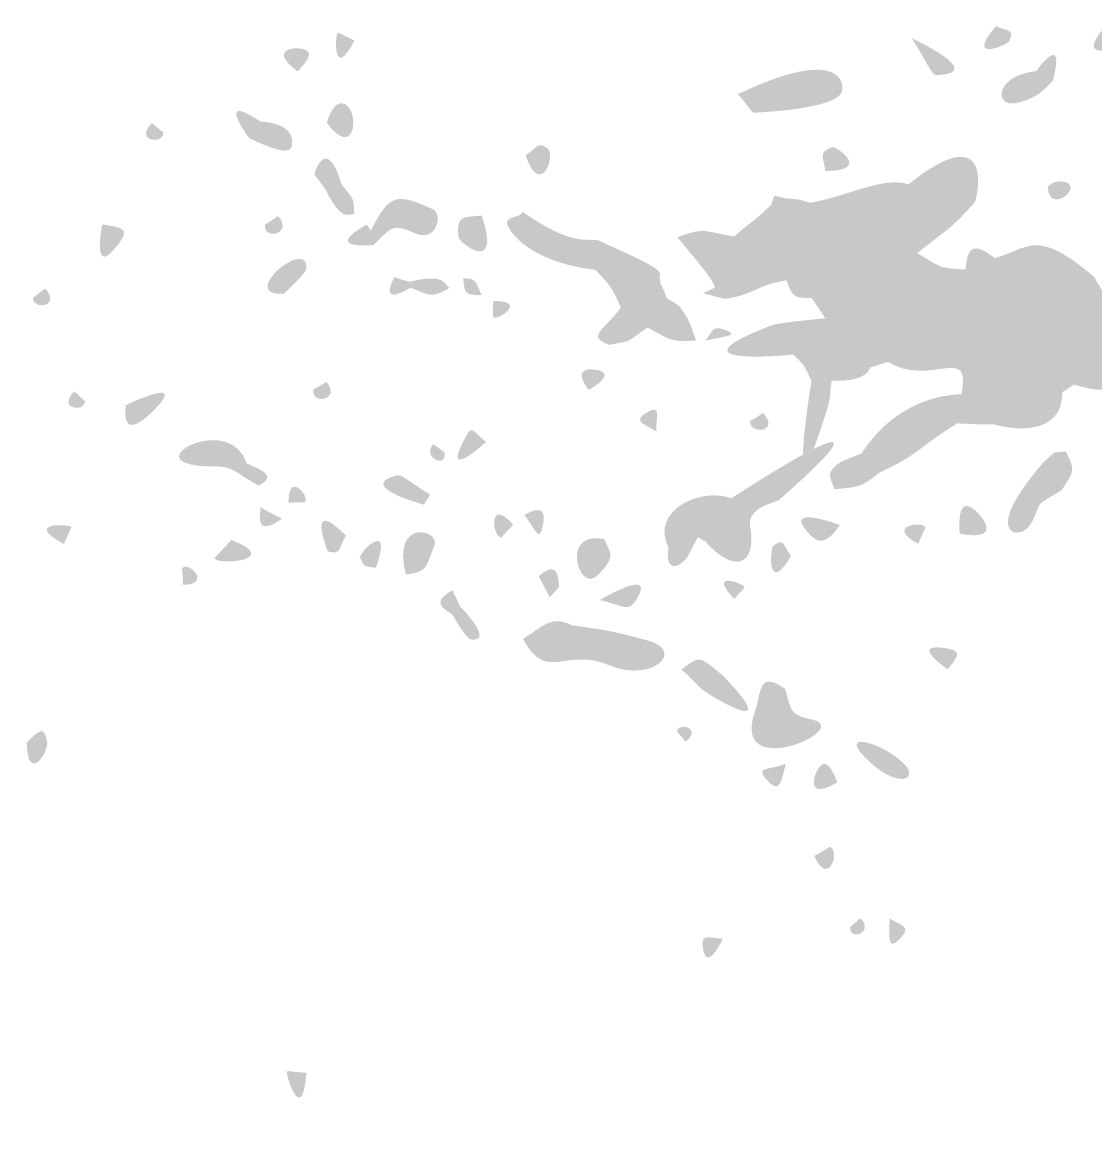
# Model space of a CAD drawing. Header units: millimetres. Extents: x 551 to 751, y 21 to 126.
# Drawn here: x 551.27 to 568.31, y 52.01 to 69.57 of the extents above; entities that cross this region are included whole.
import ezdxf

# ---------------------------------------------------------------- set-up
doc = ezdxf.new("R2010")
doc.units = ezdxf.units.MM

msp = doc.modelspace()

# ---------------------------------------------------------------- hatches: boundary and pattern name
at = {"true_color": 0x000000, "transparency": 33554687}
h = msp.add_hatch(color=18, dxfattribs=at)
edge = h.paths.add_edge_path(flags=0)
edge.add_spline(control_points=[(568.667, 69.167), (567.74, 68.882), (568.737, 69.858), (568.892, 69.78), (568.937, 69.757), (569.103, 69.673), (568.667, 69.167)], knot_values=[0, 0, 0, 0, 1, 1, 1, 2, 2, 2, 2], degree=3, periodic=1)
h = msp.add_hatch(color=18, dxfattribs=at)
edge = h.paths.add_edge_path(flags=0)
edge.add_spline(control_points=[(556.543, 69.278), (556.198, 68.612), (556.231, 69.37), (556.279, 69.4), (556.299, 69.412), (556.279, 69.4), (556.543, 69.278)], knot_values=[0, 0, 0, 0, 1, 1, 1, 2, 2, 2, 2], degree=3, periodic=1)
h = msp.add_hatch(color=18, dxfattribs=at)
edge = h.paths.add_edge_path(flags=0)
edge.add_spline(control_points=[(566.728, 69.508), (566.911, 69.416), (567.026, 69.469), (566.937, 69.27), (566.908, 69.206), (566.214, 68.912), (566.728, 69.508)], knot_values=[0, 0, 0, 0, 1, 1, 1, 2, 2, 2, 2], degree=3, periodic=1)
h = msp.add_hatch(color=18, dxfattribs=at)
edge = h.paths.add_edge_path(flags=0)
edge.add_spline(control_points=[(567.366, 68.791), (567.374, 68.815), (567.831, 69.44), (567.634, 68.653), (567.634, 68.653), (567.366, 68.791), (567.366, 68.791)], knot_values=[0, 0, 0, 0, 1, 1, 1, 2, 2, 2, 2], degree=3, periodic=1)
h = msp.add_hatch(color=18, dxfattribs=at)
edge = h.paths.add_edge_path(flags=0)
edge.add_spline(control_points=[(562.631, 68.427), (564.28, 69.213), (564.326, 68.585), (564.276, 68.455), (564.176, 68.191), (562.994, 68.137), (562.879, 68.131), (562.85, 68.13), (562.879, 68.131), (562.631, 68.427)], knot_values=[0, 0, 0, 0, 1, 1, 1, 2, 2, 2, 3, 3, 3, 3], degree=3, periodic=1)
h = msp.add_hatch(color=18, dxfattribs=at)
edge = h.paths.add_edge_path(flags=0)
edge.add_spline(control_points=[(565.392, 69.312), (565.443, 69.288), (566.55, 68.772), (565.819, 68.729), (565.702, 68.722), (565.73, 68.763), (565.392, 69.312)], knot_values=[0, 0, 0, 0, 1, 1, 1, 2, 2, 2, 2], degree=3, periodic=1)
h = msp.add_hatch(color=18, dxfattribs=at)
edge = h.paths.add_edge_path(flags=0)
edge.add_spline(control_points=[(555.638, 68.787), (555.163, 69.149), (555.616, 69.158), (555.643, 69.156), (555.916, 69.135), (555.845, 69.003), (555.638, 68.787)], knot_values=[0, 0, 0, 0, 1, 1, 1, 2, 2, 2, 2], degree=3, periodic=1)
h = msp.add_hatch(color=18, dxfattribs=at)
edge = h.paths.add_edge_path(flags=0)
edge.add_spline(control_points=[(567.366, 68.791), (567.366, 68.791), (567.634, 68.653), (567.634, 68.653), (567.622, 68.645), (567.444, 68.358), (567.041, 68.284), (566.685, 68.218), (566.717, 68.729), (567.366, 68.791)], knot_values=[0, 0, 0, 0, 1, 1, 1, 2, 2, 2, 3, 3, 3, 3], degree=3, periodic=1)
h = msp.add_hatch(color=18, dxfattribs=at)
edge = h.paths.add_edge_path(flags=0)
edge.add_spline(control_points=[(555.052, 67.991), (555.052, 67.991), (554.869, 67.729), (554.869, 67.729), (554.853, 67.75), (554.318, 68.481), (555.052, 67.991)], knot_values=[0, 0, 0, 0, 1, 1, 1, 2, 2, 2, 2], degree=3, periodic=1)
h = msp.add_hatch(color=18, dxfattribs=at)
edge = h.paths.add_edge_path(flags=0)
edge.add_spline(control_points=[(556.103, 67.971), (556.113, 68.004), (556.217, 68.368), (556.397, 68.265), (556.629, 68.131), (556.549, 67.372), (556.103, 67.971)], knot_values=[0, 0, 0, 0, 1, 1, 1, 2, 2, 2, 2], degree=3, periodic=1)
h = msp.add_hatch(color=18, dxfattribs=at)
edge = h.paths.add_edge_path(flags=0)
edge.add_spline(control_points=[(553.327, 67.967), (553.507, 67.809), (553.507, 67.829), (553.507, 67.809), (553.51, 67.626), (553.039, 67.674), (553.327, 67.967)], knot_values=[0, 0, 0, 0, 1, 1, 1, 2, 2, 2, 2], degree=3, periodic=1)
h = msp.add_hatch(color=18, dxfattribs=at)
edge = h.paths.add_edge_path(flags=0)
edge.add_spline(control_points=[(555.052, 67.991), (555.101, 67.989), (555.609, 67.97), (555.548, 67.609), (555.538, 67.552), (555.515, 67.416), (554.869, 67.729), (554.869, 67.729), (555.052, 67.991), (555.052, 67.991)], knot_values=[0, 0, 0, 0, 1, 1, 1, 2, 2, 2, 3, 3, 3, 3], degree=3, periodic=1)
h = msp.add_hatch(color=18, dxfattribs=at)
edge = h.paths.add_edge_path(flags=0)
edge.add_spline(control_points=[(565.338, 66.995), (566.716, 68.1), (566.441, 66.765), (566.381, 66.698), (565.964, 66.239), (565.954, 66.285), (565.476, 65.901), (564.773, 65.696), (564.723, 65.111), (564.226, 65.685), (564.812, 66.343), (564.971, 66.182), (565.338, 66.995)], knot_values=[0, 0, 0, 0, 1, 1, 1, 2, 2, 2, 3, 3, 3, 4, 4, 4, 4], degree=3, periodic=1)
h = msp.add_hatch(color=18, dxfattribs=at)
edge = h.paths.add_edge_path(flags=0)
edge.add_spline(control_points=[(556.085, 66.907), (555.908, 67.162), (555.905, 67.137), (555.908, 67.162), (555.912, 67.2), (556.106, 67.776), (556.337, 66.995), (556.337, 66.995), (556.085, 66.907), (556.085, 66.907)], knot_values=[0, 0, 0, 0, 1, 1, 1, 2, 2, 2, 3, 3, 3, 3], degree=3, periodic=1)
h = msp.add_hatch(color=18, dxfattribs=at)
edge = h.paths.add_edge_path(flags=0)
edge.add_spline(control_points=[(559.257, 67.453), (559.458, 67.587), (559.438, 67.672), (559.6, 67.573), (559.754, 67.48), (559.504, 66.751), (559.257, 67.453)], knot_values=[0, 0, 0, 0, 1, 1, 1, 2, 2, 2, 2], degree=3, periodic=1)
h = msp.add_hatch(color=18, dxfattribs=at)
edge = h.paths.add_edge_path(flags=0)
edge.add_spline(control_points=[(564.02, 67.206), (563.981, 67.445), (563.902, 67.495), (564.124, 67.585), (564.18, 67.607), (564.77, 67.205), (564.02, 67.206)], knot_values=[0, 0, 0, 0, 1, 1, 1, 2, 2, 2, 2], degree=3, periodic=1)
h = msp.add_hatch(color=18, dxfattribs=at)
edge = h.paths.add_edge_path(flags=0)
edge.add_spline(control_points=[(565.338, 66.995), (564.971, 66.182), (564.812, 66.343), (564.226, 65.685), (564.226, 65.685), (563.959, 65.665), (563.959, 65.665), (563.959, 65.665), (564.005, 65.84), (564.005, 65.84), (564.005, 65.84), (563.835, 66.193), (563.835, 66.193), (563.58, 66.351), (563.668, 66.406), (563.778, 66.701), (564.384, 66.807), (564.922, 67.122), (565.338, 66.995)], knot_values=[0, 0, 0, 0, 1, 1, 1, 2, 2, 2, 3, 3, 3, 4, 4, 4, 5, 5, 5, 6, 6, 6, 6], degree=3, periodic=1)
h = msp.add_hatch(color=18, dxfattribs=at)
edge = h.paths.add_edge_path(flags=0)
edge.add_spline(control_points=[(556.085, 66.907), (556.085, 66.907), (556.337, 66.995), (556.337, 66.995), (556.512, 66.766), (556.541, 66.797), (556.535, 66.522), (556.434, 66.525), (556.341, 66.396), (556.085, 66.907)], knot_values=[0, 0, 0, 0, 1, 1, 1, 2, 2, 2, 3, 3, 3, 3], degree=3, periodic=1)
h = msp.add_hatch(color=18, dxfattribs=at)
edge = h.paths.add_edge_path(flags=0)
edge.add_spline(control_points=[(567.547, 66.957), (567.549, 66.958), (567.659, 67.083), (567.835, 67.028), (568.106, 66.943), (567.566, 66.505), (567.547, 66.957)], knot_values=[0, 0, 0, 0, 1, 1, 1, 2, 2, 2, 2], degree=3, periodic=1)
h = msp.add_hatch(color=18, dxfattribs=at)
edge = h.paths.add_edge_path(flags=0)
edge.add_spline(control_points=[(556.801, 66.26), (557.1, 66.837), (557.199, 66.862), (557.775, 66.605), (557.966, 66.52), (557.838, 66.065), (557.507, 66.215), (557.135, 66.382), (557.135, 66.306), (556.842, 66.03), (556.842, 66.03), (556.801, 66.26), (556.801, 66.26)], knot_values=[0, 0, 0, 0, 1, 1, 1, 2, 2, 2, 3, 3, 3, 4, 4, 4, 4], degree=3, periodic=1)
h = msp.add_hatch(color=18, dxfattribs=at)
edge = h.paths.add_edge_path(flags=0)
edge.add_spline(control_points=[(563.209, 66.815), (563.494, 66.729), (563.484, 66.8), (563.778, 66.701), (563.668, 66.406), (563.58, 66.351), (563.835, 66.193), (563.835, 66.193), (563.65, 66.088), (563.65, 66.088), (563.338, 66.334), (563.367, 66.33), (563.159, 66.673), (563.159, 66.673), (563.209, 66.815), (563.209, 66.815)], knot_values=[0, 0, 0, 0, 1, 1, 1, 2, 2, 2, 3, 3, 3, 4, 4, 4, 5, 5, 5, 5], degree=3, periodic=1)
h = msp.add_hatch(color=18, dxfattribs=at)
edge = h.paths.add_edge_path(flags=0)
edge.add_spline(control_points=[(563.159, 66.673), (563.367, 66.33), (563.338, 66.334), (563.65, 66.088), (563.65, 66.088), (563.835, 66.193), (563.835, 66.193), (563.835, 66.193), (564.005, 65.84), (564.005, 65.84), (564.005, 65.84), (563.959, 65.665), (563.959, 65.665), (563.959, 65.665), (563.831, 65.564), (563.831, 65.564), (563.831, 65.564), (563.526, 65.605), (563.526, 65.605), (563.526, 65.605), (563.342, 65.804), (563.342, 65.804), (563.342, 65.804), (563.188, 65.792), (563.188, 65.792), (562.816, 65.825), (562.833, 65.865), (562.572, 66.166), (562.864, 66.431), (562.866, 66.381), (563.159, 66.673)], knot_values=[0, 0, 0, 0, 1, 1, 1, 2, 2, 2, 3, 3, 3, 4, 4, 4, 5, 5, 5, 6, 6, 6, 7, 7, 7, 8, 8, 8, 9, 9, 9, 10, 10, 10, 10], degree=3, periodic=1)
h = msp.add_hatch(color=18, dxfattribs=at)
edge = h.paths.add_edge_path(flags=0)
edge.add_spline(control_points=[(555.329, 66.491), (555.579, 66.215), (555.107, 66.096), (555.119, 66.342), (555.12, 66.363), (555.119, 66.342), (555.329, 66.491)], knot_values=[0, 0, 0, 0, 1, 1, 1, 2, 2, 2, 2], degree=3, periodic=1)
h = msp.add_hatch(color=18, dxfattribs=at)
edge = h.paths.add_edge_path(flags=0)
edge.add_spline(control_points=[(558.565, 66.496), (558.881, 65.537), (558.203, 66.067), (558.194, 66.153), (558.156, 66.488), (558.247, 66.476), (558.565, 66.496)], knot_values=[0, 0, 0, 0, 1, 1, 1, 2, 2, 2, 2], degree=3, periodic=1)
h = msp.add_hatch(color=18, dxfattribs=at)
edge = h.paths.add_edge_path(flags=0)
edge.add_spline(control_points=[(559.211, 66.557), (560.011, 66.003), (560.199, 66.144), (560.424, 66.102), (560.338, 65.871), (560.366, 65.886), (560.367, 65.635), (559.236, 65.768), (558.934, 66.331), (558.964, 66.4), (559.005, 66.493), (559.171, 66.464), (559.211, 66.557)], knot_values=[0, 0, 0, 0, 1, 1, 1, 2, 2, 2, 3, 3, 3, 4, 4, 4, 4], degree=3, periodic=1)
h = msp.add_hatch(color=18, dxfattribs=at)
edge = h.paths.add_edge_path(flags=0)
edge.add_spline(control_points=[(552.539, 66.357), (552.825, 66.31), (552.992, 66.31), (552.805, 66.058), (552.36, 65.455), (552.532, 66.325), (552.539, 66.357)], knot_values=[0, 0, 0, 0, 1, 1, 1, 2, 2, 2, 2], degree=3, periodic=1)
h = msp.add_hatch(color=18, dxfattribs=at)
edge = h.paths.add_edge_path(flags=0)
edge.add_spline(control_points=[(556.736, 66.353), (556.736, 66.353), (556.801, 66.26), (556.801, 66.26), (556.801, 66.26), (556.842, 66.03), (556.842, 66.03), (556.816, 66.027), (556.017, 65.953), (556.736, 66.353)], knot_values=[0, 0, 0, 0, 1, 1, 1, 2, 2, 2, 3, 3, 3, 3], degree=3, periodic=1)
h = msp.add_hatch(color=18, dxfattribs=at)
edge = h.paths.add_edge_path(flags=0)
edge.add_spline(control_points=[(561.668, 66.153), (562.119, 66.328), (562.114, 66.235), (562.572, 66.166), (562.833, 65.865), (562.816, 65.825), (563.188, 65.792), (563.188, 65.792), (563.342, 65.804), (563.342, 65.804), (563.342, 65.804), (563.526, 65.605), (563.526, 65.605), (563.526, 65.605), (563.4, 65.469), (563.4, 65.469), (562.886, 65.385), (562.936, 65.253), (562.421, 65.175), (562.421, 65.175), (562.263, 65.352), (562.263, 65.352), (562.244, 65.431), (562.232, 65.482), (561.668, 66.153)], knot_values=[0, 0, 0, 0, 1, 1, 1, 2, 2, 2, 3, 3, 3, 4, 4, 4, 5, 5, 5, 6, 6, 6, 7, 7, 7, 8, 8, 8, 8], degree=3, periodic=1)
h = msp.add_hatch(color=18, dxfattribs=at)
edge = h.paths.add_edge_path(flags=0)
edge.add_spline(control_points=[(566.704, 65.823), (567.235, 65.96), (567.351, 66.325), (568.286, 65.523), (567.954, 65.269), (568, 65.195), (567.504, 65.164), (567.504, 65.164), (567.146, 65.145), (567.146, 65.145), (567.146, 65.145), (566.676, 65.575), (566.676, 65.575), (566.676, 65.575), (566.704, 65.823), (566.704, 65.823)], knot_values=[0, 0, 0, 0, 1, 1, 1, 2, 2, 2, 3, 3, 3, 4, 4, 4, 5, 5, 5, 5], degree=3, periodic=1)
h = msp.add_hatch(color=18, dxfattribs=at)
edge = h.paths.add_edge_path(flags=0)
edge.add_spline(control_points=[(555.423, 65.256), (554.67, 65.205), (555.782, 66.156), (555.781, 65.676), (555.781, 65.631), (555.781, 65.606), (555.423, 65.256)], knot_values=[0, 0, 0, 0, 1, 1, 1, 2, 2, 2, 2], degree=3, periodic=1)
h = msp.add_hatch(color=18, dxfattribs=at)
edge = h.paths.add_edge_path(flags=0)
edge.add_spline(control_points=[(560.424, 66.102), (560.586, 66.014), (561.402, 65.686), (561.392, 65.573), (561.373, 65.364), (561.438, 65.405), (561.495, 65.192), (561.143, 64.969), (561.15, 64.855), (560.772, 65.041), (560.607, 65.39), (560.613, 65.372), (560.367, 65.635), (560.366, 65.886), (560.338, 65.871), (560.424, 66.102)], knot_values=[0, 0, 0, 0, 1, 1, 1, 2, 2, 2, 3, 3, 3, 4, 4, 4, 5, 5, 5, 5], degree=3, periodic=1)
h = msp.add_hatch(color=18, dxfattribs=at)
edge = h.paths.add_edge_path(flags=0)
edge.add_spline(control_points=[(566.704, 65.823), (566.704, 65.823), (566.676, 65.575), (566.676, 65.575), (566.446, 65.541), (566.472, 65.55), (566.243, 65.643), (566.269, 65.99), (566.368, 66.091), (566.704, 65.823)], knot_values=[0, 0, 0, 0, 1, 1, 1, 2, 2, 2, 3, 3, 3, 3], degree=3, periodic=1)
h = msp.add_hatch(color=18, dxfattribs=at)
edge = h.paths.add_edge_path(flags=0)
edge.add_spline(control_points=[(565.476, 65.901), (565.839, 65.691), (565.81, 65.653), (566.243, 65.643), (566.472, 65.55), (566.446, 65.541), (566.676, 65.575), (566.676, 65.575), (567.146, 65.145), (567.146, 65.145), (567.309, 64.983), (567.312, 65.075), (567.504, 65.164), (568, 65.195), (567.954, 65.269), (568.286, 65.523), (568.469, 65.162), (568.595, 65.206), (568.518, 64.802), (568.28, 64.819), (568.297, 64.827), (568.28, 64.819), (568.202, 64.785), (567.842, 63.951), (568.567, 64.533), (568.567, 64.533), (568.8, 64.365), (568.8, 64.365), (568.714, 63.709), (568.585, 63.634), (567.964, 63.814), (567.964, 63.814), (567.78, 63.692), (567.78, 63.692), (567.326, 63.883), (567.334, 63.742), (566.878, 63.59), (566.878, 63.59), (566.648, 63.724), (566.648, 63.724), (566.754, 64.028), (566.784, 63.978), (567.029, 64.213), (567.653, 64.248), (567.661, 64.303), (567.669, 64.358), (567.738, 64.839), (567.474, 64.624), (567.013, 64.637), (566.539, 64.726), (565.48, 64.574), (565.348, 64.555), (565.075, 64.516), (565.154, 64.44), (565.011, 64.175), (565.011, 64.175), (564.732, 64.084), (564.732, 64.084), (564.732, 64.084), (564.266, 64.421), (564.266, 64.421), (564.266, 64.421), (564.109, 64.55), (564.109, 64.55), (564.109, 64.55), (564.265, 64.698), (564.265, 64.698), (564.441, 65.108), (564.289, 65.099), (563.922, 65.342), (563.922, 65.342), (563.831, 65.564), (563.831, 65.564), (563.831, 65.564), (563.959, 65.665), (563.959, 65.665), (563.959, 65.665), (564.226, 65.685), (564.226, 65.685), (564.723, 65.111), (564.773, 65.696), (565.476, 65.901)], knot_values=[0, 0, 0, 0, 1, 1, 1, 2, 2, 2, 3, 3, 3, 4, 4, 4, 5, 5, 5, 6, 6, 6, 7, 7, 7, 8, 8, 8, 9, 9, 9, 10, 10, 10, 11, 11, 11, 12, 12, 12, 13, 13, 13, 14, 14, 14, 15, 15, 15, 16, 16, 16, 17, 17, 17, 18, 18, 18, 19, 19, 19, 20, 20, 20, 21, 21, 21, 22, 22, 22, 23, 23, 23, 24, 24, 24, 25, 25, 25, 26, 26, 26, 27, 27, 27, 27], degree=3, periodic=1)
h = msp.add_hatch(color=18, dxfattribs=at)
edge = h.paths.add_edge_path(flags=0)
edge.add_spline(control_points=[(557.411, 65.446), (557.411, 65.446), (557.432, 65.353), (557.432, 65.353), (556.909, 65.036), (557.159, 65.499), (557.179, 65.512), (557.195, 65.523), (557.179, 65.512), (557.411, 65.446)], knot_values=[0, 0, 0, 0, 1, 1, 1, 2, 2, 2, 3, 3, 3, 3], degree=3, periodic=1)
h = msp.add_hatch(color=18, dxfattribs=at)
edge = h.paths.add_edge_path(flags=0)
edge.add_spline(control_points=[(557.411, 65.446), (557.983, 65.582), (557.955, 65.417), (558.052, 65.349), (557.749, 65.18), (557.748, 65.229), (557.432, 65.353), (557.432, 65.353), (557.411, 65.446), (557.411, 65.446)], knot_values=[0, 0, 0, 0, 1, 1, 1, 2, 2, 2, 3, 3, 3, 3], degree=3, periodic=1)
h = msp.add_hatch(color=18, dxfattribs=at)
edge = h.paths.add_edge_path(flags=0)
edge.add_spline(control_points=[(563.526, 65.605), (563.526, 65.605), (563.831, 65.564), (563.831, 65.564), (563.831, 65.564), (563.922, 65.342), (563.922, 65.342), (563.922, 65.342), (563.802, 65.189), (563.802, 65.189), (563.525, 65.189), (563.5, 65.19), (563.4, 65.469), (563.4, 65.469), (563.526, 65.605), (563.526, 65.605)], knot_values=[0, 0, 0, 0, 1, 1, 1, 2, 2, 2, 3, 3, 3, 4, 4, 4, 5, 5, 5, 5], degree=3, periodic=1)
h = msp.add_hatch(color=18, dxfattribs=at)
edge = h.paths.add_edge_path(flags=0)
edge.add_spline(control_points=[(551.631, 65.34), (551.893, 65.045), (551.435, 64.994), (551.439, 65.189), (551.439, 65.189), (551.631, 65.34), (551.631, 65.34)], knot_values=[0, 0, 0, 0, 1, 1, 1, 2, 2, 2, 2], degree=3, periodic=1)
h = msp.add_hatch(color=18, dxfattribs=at)
edge = h.paths.add_edge_path(flags=0)
edge.add_spline(control_points=[(558.269, 65.504), (558.498, 65.499), (558.455, 65.445), (558.563, 65.233), (558.311, 65.238), (558.287, 65.247), (558.269, 65.504)], knot_values=[0, 0, 0, 0, 1, 1, 1, 2, 2, 2, 2], degree=3, periodic=1)
msp.add_hatch(color=18, dxfattribs=at).paths.add_polyline_path([(562.074, 65.263), (562.263, 65.352), (562.421, 65.175)], flags=0)
h = msp.add_hatch(color=18, dxfattribs=at)
edge = h.paths.add_edge_path(flags=0)
edge.add_spline(control_points=[(563.922, 65.342), (564.289, 65.099), (564.441, 65.108), (564.265, 64.698), (564.027, 64.841), (564.038, 64.821), (564.017, 64.867), (564.017, 64.867), (563.802, 65.189), (563.802, 65.189), (563.802, 65.189), (563.922, 65.342), (563.922, 65.342)], knot_values=[0, 0, 0, 0, 1, 1, 1, 2, 2, 2, 3, 3, 3, 4, 4, 4, 4], degree=3, periodic=1)
h = msp.add_hatch(color=18, dxfattribs=at)
edge = h.paths.add_edge_path(flags=0)
edge.add_spline(control_points=[(561.495, 65.192), (561.495, 65.192), (561.692, 65.067), (561.692, 65.067), (561.878, 64.815), (561.849, 64.821), (561.965, 64.515), (561.554, 64.486), (561.569, 64.52), (561.194, 64.719), (561.194, 64.719), (560.887, 64.503), (560.887, 64.503), (560.887, 64.503), (560.589, 64.444), (560.589, 64.444), (560.196, 64.584), (560.538, 64.694), (560.772, 65.041), (561.15, 64.855), (561.143, 64.969), (561.495, 65.192)], knot_values=[0, 0, 0, 0, 1, 1, 1, 2, 2, 2, 3, 3, 3, 4, 4, 4, 5, 5, 5, 6, 6, 6, 7, 7, 7, 7], degree=3, periodic=1)
h = msp.add_hatch(color=18, dxfattribs=at)
edge = h.paths.add_edge_path(flags=0)
edge.add_spline(control_points=[(567.146, 65.145), (567.146, 65.145), (567.504, 65.164), (567.504, 65.164), (567.312, 65.075), (567.309, 64.983), (567.146, 65.145)], knot_values=[0, 0, 0, 0, 1, 1, 1, 2, 2, 2, 2], degree=3, periodic=1)
h = msp.add_hatch(color=18, dxfattribs=at)
edge = h.paths.add_edge_path(flags=0)
edge.add_spline(control_points=[(558.745, 65.14), (559.305, 65.152), (558.816, 64.82), (558.739, 64.885), (558.739, 64.885), (558.745, 65.14), (558.745, 65.14)], knot_values=[0, 0, 0, 0, 1, 1, 1, 2, 2, 2, 2], degree=3, periodic=1)
h = msp.add_hatch(color=18, dxfattribs=at)
edge = h.paths.add_edge_path(flags=0)
edge.add_spline(control_points=[(564.017, 64.867), (564.038, 64.821), (564.027, 64.841), (564.265, 64.698), (564.265, 64.698), (564.109, 64.55), (564.109, 64.55), (564.109, 64.55), (563.51, 64.293), (563.51, 64.293), (563.468, 64.281), (561.402, 64.085), (563.188, 64.763), (563.272, 64.795), (563.95, 64.86), (564.017, 64.867)], knot_values=[0, 0, 0, 0, 1, 1, 1, 2, 2, 2, 3, 3, 3, 4, 4, 4, 5, 5, 5, 5], degree=3, periodic=1)
h = msp.add_hatch(color=18, dxfattribs=at)
edge = h.paths.add_edge_path(flags=0)
edge.add_spline(control_points=[(567.013, 64.637), (567.474, 64.624), (567.738, 64.839), (567.669, 64.358), (567.661, 64.303), (567.653, 64.248), (567.029, 64.213), (567.043, 64.429), (567.057, 64.407), (567.013, 64.637)], knot_values=[0, 0, 0, 0, 1, 1, 1, 2, 2, 2, 3, 3, 3, 3], degree=3, periodic=1)
h = msp.add_hatch(color=18, dxfattribs=at)
edge = h.paths.add_edge_path(flags=0)
edge.add_spline(control_points=[(568.518, 64.802), (568.518, 64.802), (568.567, 64.533), (568.567, 64.533), (567.842, 63.951), (568.202, 64.785), (568.28, 64.819), (568.297, 64.827), (568.28, 64.819), (568.518, 64.802)], knot_values=[0, 0, 0, 0, 1, 1, 1, 2, 2, 2, 3, 3, 3, 3], degree=3, periodic=1)
h = msp.add_hatch(color=18, dxfattribs=at)
edge = h.paths.add_edge_path(flags=0)
edge.add_spline(control_points=[(562.114, 64.513), (562.241, 64.663), (562.21, 64.755), (562.41, 64.687), (562.695, 64.59), (562.387, 64.577), (562.114, 64.513)], knot_values=[0, 0, 0, 0, 1, 1, 1, 2, 2, 2, 2], degree=3, periodic=1)
h = msp.add_hatch(color=18, dxfattribs=at)
edge = h.paths.add_edge_path(flags=0)
edge.add_spline(control_points=[(567.013, 64.637), (567.057, 64.407), (567.043, 64.429), (567.029, 64.213), (566.784, 63.978), (566.754, 64.028), (566.648, 63.724), (566.553, 63.42), (566.562, 63.444), (566.553, 63.42), (566.503, 63.279), (566.48, 63.319), (566.432, 63.183), (566.432, 63.183), (566.109, 63.197), (566.109, 63.197), (566.109, 63.197), (566.176, 63.66), (566.176, 63.66), (566.352, 64.486), (565.673, 63.756), (565.011, 64.175), (565.154, 64.44), (565.075, 64.516), (565.348, 64.555), (565.48, 64.574), (566.539, 64.726), (567.013, 64.637)], knot_values=[0, 0, 0, 0, 1, 1, 1, 2, 2, 2, 3, 3, 3, 4, 4, 4, 5, 5, 5, 6, 6, 6, 7, 7, 7, 8, 8, 8, 9, 9, 9, 9], degree=3, periodic=1)
h = msp.add_hatch(color=18, dxfattribs=at)
edge = h.paths.add_edge_path(flags=0)
edge.add_spline(control_points=[(564.109, 64.55), (564.109, 64.55), (564.266, 64.421), (564.266, 64.421), (564.266, 64.421), (564.732, 64.084), (564.732, 64.084), (564.714, 64.071), (564.7, 63.851), (564.117, 63.874), (563.96, 63.998), (563.97, 63.965), (563.797, 63.876), (563.681, 64.114), (563.699, 64.104), (563.51, 64.293), (563.51, 64.293), (564.109, 64.55), (564.109, 64.55)], knot_values=[0, 0, 0, 0, 1, 1, 1, 2, 2, 2, 3, 3, 3, 4, 4, 4, 5, 5, 5, 6, 6, 6, 6], degree=3, periodic=1)
h = msp.add_hatch(color=18, dxfattribs=at)
edge = h.paths.add_edge_path(flags=0)
edge.add_spline(control_points=[(552.913, 63.486), (552.944, 63.501), (553.95, 63.987), (553.33, 63.378), (552.818, 62.875), (552.907, 63.45), (552.913, 63.486)], knot_values=[0, 0, 0, 0, 1, 1, 1, 2, 2, 2, 2], degree=3, periodic=1)
h = msp.add_hatch(color=18, dxfattribs=at)
edge = h.paths.add_edge_path(flags=0)
edge.add_spline(control_points=[(560.265, 63.729), (560.248, 63.748), (560.016, 64.021), (560.254, 64.054), (560.278, 64.058), (560.82, 64.063), (560.265, 63.729)], knot_values=[0, 0, 0, 0, 1, 1, 1, 2, 2, 2, 2], degree=3, periodic=1)
h = msp.add_hatch(color=18, dxfattribs=at)
edge = h.paths.add_edge_path(flags=0)
edge.add_spline(control_points=[(562.524, 62.007), (562.576, 62.041), (565.59, 64.012), (563.288, 61.986), (563.234, 61.938), (562.774, 61.864), (562.823, 61.576), (562.938, 60.906), (562.548, 60.82), (562.109, 61.326), (562.109, 61.326), (561.99, 61.388), (561.99, 61.388), (562.166, 61.783), (562.318, 61.635), (562.524, 62.007)], knot_values=[0, 0, 0, 0, 1, 1, 1, 2, 2, 2, 3, 3, 3, 4, 4, 4, 5, 5, 5, 5], degree=3, periodic=1)
h = msp.add_hatch(color=18, dxfattribs=at)
edge = h.paths.add_edge_path(flags=0)
edge.add_spline(control_points=[(563.797, 63.876), (563.97, 63.965), (563.96, 63.998), (564.117, 63.874), (564.079, 63.66), (564.125, 63.674), (564.025, 63.356), (563.382, 61.323), (563.79, 63.831), (563.797, 63.876)], knot_values=[0, 0, 0, 0, 1, 1, 1, 2, 2, 2, 3, 3, 3, 3], degree=3, periodic=1)
h = msp.add_hatch(color=18, dxfattribs=at)
edge = h.paths.add_edge_path(flags=0)
edge.add_spline(control_points=[(556.097, 63.857), (556.335, 63.581), (555.876, 63.478), (555.888, 63.723), (555.889, 63.744), (555.888, 63.723), (556.097, 63.857)], knot_values=[0, 0, 0, 0, 1, 1, 1, 2, 2, 2, 2], degree=3, periodic=1)
h = msp.add_hatch(color=18, dxfattribs=at)
edge = h.paths.add_edge_path(flags=0)
edge.add_spline(control_points=[(567.78, 63.692), (567.785, 62.959), (566.919, 63.11), (566.701, 63.181), (566.82, 63.379), (566.802, 63.371), (566.878, 63.59), (567.334, 63.742), (567.326, 63.883), (567.78, 63.692)], knot_values=[0, 0, 0, 0, 1, 1, 1, 2, 2, 2, 3, 3, 3, 3], degree=3, periodic=1)
h = msp.add_hatch(color=18, dxfattribs=at)
edge = h.paths.add_edge_path(flags=0)
edge.add_spline(control_points=[(552.094, 63.705), (552.263, 63.547), (552.262, 63.566), (552.263, 63.547), (552.266, 63.369), (551.813, 63.424), (552.094, 63.705)], knot_values=[0, 0, 0, 0, 1, 1, 1, 2, 2, 2, 2], degree=3, periodic=1)
h = msp.add_hatch(color=18, dxfattribs=at)
edge = h.paths.add_edge_path(flags=0)
edge.add_spline(control_points=[(566.176, 63.66), (566.176, 63.66), (566.109, 63.197), (566.109, 63.197), (565.468, 62.797), (565.535, 62.725), (564.879, 62.416), (564.879, 62.416), (564.729, 62.402), (564.729, 62.402), (564.622, 62.554), (564.691, 62.57), (564.59, 62.72), (565.184, 63.633), (566.031, 63.656), (566.176, 63.66)], knot_values=[0, 0, 0, 0, 1, 1, 1, 2, 2, 2, 3, 3, 3, 4, 4, 4, 5, 5, 5, 5], degree=3, periodic=1)
h = msp.add_hatch(color=18, dxfattribs=at)
edge = h.paths.add_edge_path(flags=0)
edge.add_spline(control_points=[(566.648, 63.724), (566.648, 63.724), (566.878, 63.59), (566.878, 63.59), (566.802, 63.371), (566.82, 63.379), (566.701, 63.181), (566.701, 63.181), (566.432, 63.183), (566.432, 63.183), (566.48, 63.319), (566.503, 63.279), (566.553, 63.42), (566.562, 63.444), (566.553, 63.42), (566.648, 63.724)], knot_values=[0, 0, 0, 0, 1, 1, 1, 2, 2, 2, 3, 3, 3, 4, 4, 4, 5, 5, 5, 5], degree=3, periodic=1)
h = msp.add_hatch(color=18, dxfattribs=at)
edge = h.paths.add_edge_path(flags=0)
edge.add_spline(control_points=[(561.332, 63.072), (561.119, 63.193), (560.955, 63.238), (561.188, 63.374), (561.41, 63.503), (561.333, 63.332), (561.332, 63.072)], knot_values=[0, 0, 0, 0, 1, 1, 1, 2, 2, 2, 2], degree=3, periodic=1)
h = msp.add_hatch(color=18, dxfattribs=at)
edge = h.paths.add_edge_path(flags=0)
edge.add_spline(control_points=[(554.833, 62.559), (554.833, 62.559), (554.811, 62.331), (554.811, 62.331), (554.419, 62.62), (554.39, 62.452), (553.938, 62.546), (553.288, 62.682), (554.581, 63.332), (554.833, 62.559)], knot_values=[0, 0, 0, 0, 1, 1, 1, 2, 2, 2, 3, 3, 3, 3], degree=3, periodic=1)
h = msp.add_hatch(color=18, dxfattribs=at)
edge = h.paths.add_edge_path(flags=0)
edge.add_spline(control_points=[(563.03, 63.363), (563.306, 63.05), (562.817, 63.018), (562.824, 63.226), (562.825, 63.247), (562.824, 63.226), (563.03, 63.363)], knot_values=[0, 0, 0, 0, 1, 1, 1, 2, 2, 2, 2], degree=3, periodic=1)
h = msp.add_hatch(color=18, dxfattribs=at)
edge = h.paths.add_edge_path(flags=0)
edge.add_spline(control_points=[(558.632, 62.903), (558.612, 62.885), (557.878, 62.213), (558.321, 63.009), (558.415, 63.178), (558.438, 63.049), (558.632, 62.903)], knot_values=[0, 0, 0, 0, 1, 1, 1, 2, 2, 2, 2], degree=3, periodic=1)
h = msp.add_hatch(color=18, dxfattribs=at)
edge = h.paths.add_edge_path(flags=0)
edge.add_spline(control_points=[(557.797, 62.868), (557.797, 62.868), (557.973, 62.735), (557.973, 62.735), (558.003, 62.459), (557.601, 62.672), (557.797, 62.868)], knot_values=[0, 0, 0, 0, 1, 1, 1, 2, 2, 2, 2], degree=3, periodic=1)
h = msp.add_hatch(color=18, dxfattribs=at)
edge = h.paths.add_edge_path(flags=0)
edge.add_spline(control_points=[(564.59, 62.72), (564.691, 62.57), (564.622, 62.554), (564.729, 62.402), (564.23, 62.38), (564.321, 62.555), (564.264, 62.587), (564.264, 62.587), (564.59, 62.72), (564.59, 62.72)], knot_values=[0, 0, 0, 0, 1, 1, 1, 2, 2, 2, 3, 3, 3, 3], degree=3, periodic=1)
h = msp.add_hatch(color=18, dxfattribs=at)
edge = h.paths.add_edge_path(flags=0)
edge.add_spline(control_points=[(567.653, 62.734), (567.653, 62.734), (567.833, 62.753), (567.833, 62.753), (567.997, 62.441), (567.956, 62.429), (567.768, 62.135), (567.551, 62.324), (567.589, 62.323), (567.474, 62.573), (567.474, 62.573), (567.653, 62.734), (567.653, 62.734)], knot_values=[0, 0, 0, 0, 1, 1, 1, 2, 2, 2, 3, 3, 3, 4, 4, 4, 4], degree=3, periodic=1)
h = msp.add_hatch(color=18, dxfattribs=at)
edge = h.paths.add_edge_path(flags=0)
edge.add_spline(control_points=[(554.833, 62.559), (555.109, 62.443), (555.3, 62.357), (555.018, 62.21), (555.018, 62.21), (554.811, 62.331), (554.811, 62.331), (554.811, 62.331), (554.833, 62.559), (554.833, 62.559)], knot_values=[0, 0, 0, 0, 1, 1, 1, 2, 2, 2, 3, 3, 3, 3], degree=3, periodic=1)
h = msp.add_hatch(color=18, dxfattribs=at)
edge = h.paths.add_edge_path(flags=0)
edge.add_spline(control_points=[(564.264, 62.587), (564.321, 62.555), (564.23, 62.38), (564.729, 62.402), (564.729, 62.402), (564.879, 62.416), (564.879, 62.416), (564.56, 62.173), (564.571, 62.194), (564.164, 62.15), (564.057, 62.399), (564.05, 62.43), (564.264, 62.587)], knot_values=[0, 0, 0, 0, 1, 1, 1, 2, 2, 2, 3, 3, 3, 4, 4, 4, 4], degree=3, periodic=1)
h = msp.add_hatch(color=18, dxfattribs=at)
edge = h.paths.add_edge_path(flags=0)
edge.add_spline(control_points=[(567.474, 62.573), (567.589, 62.323), (567.551, 62.324), (567.768, 62.135), (567.592, 62.026), (567.604, 62.045), (567.441, 61.932), (567.355, 61.873), (567.337, 61.456), (567.041, 61.461), (566.951, 61.463), (566.658, 61.625), (567.474, 62.573)], knot_values=[0, 0, 0, 0, 1, 1, 1, 2, 2, 2, 3, 3, 3, 4, 4, 4, 4], degree=3, periodic=1)
h = msp.add_hatch(color=18, dxfattribs=at)
edge = h.paths.add_edge_path(flags=0)
edge.add_spline(control_points=[(555.5, 61.937), (555.479, 62.454), (555.839, 62.038), (555.755, 61.949), (555.74, 61.934), (555.755, 61.949), (555.5, 61.937)], knot_values=[0, 0, 0, 0, 1, 1, 1, 2, 2, 2, 2], degree=3, periodic=1)
h = msp.add_hatch(color=18, dxfattribs=at)
edge = h.paths.add_edge_path(flags=0)
edge.add_spline(control_points=[(557.744, 62.063), (557.744, 62.063), (557.641, 61.907), (557.641, 61.907), (557.592, 61.921), (556.596, 62.196), (557.186, 62.363), (557.3, 62.395), (557.294, 62.35), (557.744, 62.063)], knot_values=[0, 0, 0, 0, 1, 1, 1, 2, 2, 2, 3, 3, 3, 3], degree=3, periodic=1)
h = msp.add_hatch(color=18, dxfattribs=at)
edge = h.paths.add_edge_path(flags=0)
edge.add_spline(control_points=[(562.524, 62.007), (562.318, 61.635), (562.166, 61.783), (561.99, 61.388), (561.99, 61.388), (561.837, 61.09), (561.837, 61.09), (561.837, 61.09), (561.528, 61.217), (561.528, 61.217), (561.223, 61.845), (562.085, 62.186), (562.524, 62.007)], knot_values=[0, 0, 0, 0, 1, 1, 1, 2, 2, 2, 3, 3, 3, 4, 4, 4, 4], degree=3, periodic=1)
h = msp.add_hatch(color=18, dxfattribs=at)
edge = h.paths.add_edge_path(flags=0)
edge.add_spline(control_points=[(556.407, 61.415), (556.282, 61.21), (556.339, 61.106), (556.118, 61.164), (556.117, 61.164), (555.758, 62.067), (556.407, 61.415)], knot_values=[0, 0, 0, 0, 1, 1, 1, 2, 2, 2, 2], degree=3, periodic=1)
h = msp.add_hatch(color=18, dxfattribs=at)
edge = h.paths.add_edge_path(flags=0)
edge.add_spline(control_points=[(559.063, 61.588), (558.863, 61.386), (558.884, 61.38), (558.863, 61.386), (558.728, 61.42), (558.666, 62.034), (559.063, 61.588)], knot_values=[0, 0, 0, 0, 1, 1, 1, 2, 2, 2, 2], degree=3, periodic=1)
h = msp.add_hatch(color=18, dxfattribs=at)
edge = h.paths.add_edge_path(flags=0)
edge.add_spline(control_points=[(566.149, 61.446), (566.127, 61.815), (566.185, 62.03), (566.443, 61.77), (566.467, 61.745), (566.869, 61.312), (566.149, 61.446)], knot_values=[0, 0, 0, 0, 1, 1, 1, 2, 2, 2, 2], degree=3, periodic=1)
h = msp.add_hatch(color=18, dxfattribs=at)
edge = h.paths.add_edge_path(flags=0)
edge.add_spline(control_points=[(555.042, 61.867), (555.042, 61.867), (555.391, 61.681), (555.391, 61.681), (554.921, 61.359), (555.074, 61.79), (555.042, 61.867)], knot_values=[0, 0, 0, 0, 1, 1, 1, 2, 2, 2, 2], degree=3, periodic=1)
h = msp.add_hatch(color=18, dxfattribs=at)
edge = h.paths.add_edge_path(flags=0)
edge.add_spline(control_points=[(559.238, 61.743), (559.49, 61.884), (559.592, 61.84), (559.531, 61.564), (559.469, 61.284), (559.406, 61.54), (559.238, 61.743)], knot_values=[0, 0, 0, 0, 1, 1, 1, 2, 2, 2, 2], degree=3, periodic=1)
h = msp.add_hatch(color=18, dxfattribs=at)
edge = h.paths.add_edge_path(flags=0)
edge.add_spline(control_points=[(564.245, 61.585), (564.224, 61.55), (564.014, 61.184), (563.796, 61.405), (563.265, 61.943), (564.208, 61.598), (564.245, 61.585)], knot_values=[0, 0, 0, 0, 1, 1, 1, 2, 2, 2, 2], degree=3, periodic=1)
h = msp.add_hatch(color=18, dxfattribs=at)
edge = h.paths.add_edge_path(flags=0)
edge.add_spline(control_points=[(557.358, 60.797), (557.121, 61.702), (557.923, 61.517), (557.809, 61.248), (557.668, 60.914), (557.714, 60.844), (557.358, 60.797)], knot_values=[0, 0, 0, 0, 1, 1, 1, 2, 2, 2, 2], degree=3, periodic=1)
h = msp.add_hatch(color=18, dxfattribs=at)
edge = h.paths.add_edge_path(flags=0)
edge.add_spline(control_points=[(565.492, 61.284), (564.959, 61.57), (565.557, 61.648), (565.602, 61.55), (565.612, 61.529), (565.602, 61.55), (565.492, 61.284)], knot_values=[0, 0, 0, 0, 1, 1, 1, 2, 2, 2, 2], degree=3, periodic=1)
h = msp.add_hatch(color=18, dxfattribs=at)
edge = h.paths.add_edge_path(flags=0)
edge.add_spline(control_points=[(551.931, 61.281), (551.267, 61.642), (552.026, 61.593), (552.044, 61.554), (552.054, 61.533), (552.044, 61.554), (551.931, 61.281)], knot_values=[0, 0, 0, 0, 1, 1, 1, 2, 2, 2, 2], degree=3, periodic=1)
h = msp.add_hatch(color=18, dxfattribs=at)
edge = h.paths.add_edge_path(flags=0)
edge.add_spline(control_points=[(556.624, 61.084), (556.668, 61.122), (556.688, 61.186), (556.732, 61.225), (557.135, 61.575), (556.892, 60.93), (556.881, 60.903), (556.71, 60.929), (556.697, 60.902), (556.624, 61.084)], knot_values=[0, 0, 0, 0, 1, 1, 1, 2, 2, 2, 3, 3, 3, 3], degree=3, periodic=1)
h = msp.add_hatch(color=18, dxfattribs=at)
edge = h.paths.add_edge_path(flags=0)
edge.add_spline(control_points=[(560.509, 61.358), (560.607, 61.126), (560.699, 61.08), (560.398, 60.781), (560.103, 60.488), (559.798, 61.515), (560.509, 61.358)], knot_values=[0, 0, 0, 0, 1, 1, 1, 2, 2, 2, 2], degree=3, periodic=1)
h = msp.add_hatch(color=18, dxfattribs=at)
edge = h.paths.add_edge_path(flags=0)
edge.add_spline(control_points=[(554.59, 61.347), (555.428, 61.011), (554.323, 60.94), (554.319, 61.057), (554.319, 61.057), (554.59, 61.347), (554.59, 61.347)], knot_values=[0, 0, 0, 0, 1, 1, 1, 2, 2, 2, 2], degree=3, periodic=1)
h = msp.add_hatch(color=18, dxfattribs=at)
edge = h.paths.add_edge_path(flags=0)
edge.add_spline(control_points=[(563.471, 61.087), (563.088, 60.446), (563.142, 61.211), (563.189, 61.249), (563.358, 61.383), (563.345, 61.275), (563.471, 61.087)], knot_values=[0, 0, 0, 0, 1, 1, 1, 2, 2, 2, 2], degree=3, periodic=1)
h = msp.add_hatch(color=18, dxfattribs=at)
edge = h.paths.add_edge_path(flags=0)
edge.add_spline(control_points=[(561.528, 61.217), (561.528, 61.217), (561.837, 61.09), (561.837, 61.09), (561.653, 60.838), (561.468, 60.888), (561.528, 61.217)], knot_values=[0, 0, 0, 0, 1, 1, 1, 2, 2, 2, 2], degree=3, periodic=1)
h = msp.add_hatch(color=18, dxfattribs=at)
edge = h.paths.add_edge_path(flags=0)
edge.add_spline(control_points=[(553.823, 60.634), (553.812, 60.902), (553.798, 60.886), (553.812, 60.902), (553.909, 61.01), (554.288, 60.637), (553.823, 60.634)], knot_values=[0, 0, 0, 0, 1, 1, 1, 2, 2, 2, 2], degree=3, periodic=1)
h = msp.add_hatch(color=18, dxfattribs=at)
edge = h.paths.add_edge_path(flags=0)
edge.add_spline(control_points=[(559.467, 60.772), (559.685, 60.953), (559.774, 60.917), (559.792, 60.599), (559.792, 60.599), (559.642, 60.434), (559.642, 60.434), (559.642, 60.434), (559.467, 60.772), (559.467, 60.772)], knot_values=[0, 0, 0, 0, 1, 1, 1, 2, 2, 2, 3, 3, 3, 3], degree=3, periodic=1)
h = msp.add_hatch(color=18, dxfattribs=at)
edge = h.paths.add_edge_path(flags=0)
edge.add_spline(control_points=[(560.432, 60.39), (560.475, 60.415), (561.313, 60.905), (561.036, 60.43), (560.884, 60.167), (560.828, 60.313), (560.432, 60.39)], knot_values=[0, 0, 0, 0, 1, 1, 1, 2, 2, 2, 2], degree=3, periodic=1)
h = msp.add_hatch(color=18, dxfattribs=at)
edge = h.paths.add_edge_path(flags=0)
edge.add_spline(control_points=[(562.573, 60.408), (562.126, 60.875), (562.73, 60.652), (562.733, 60.596), (562.734, 60.576), (562.733, 60.596), (562.573, 60.408)], knot_values=[0, 0, 0, 0, 1, 1, 1, 2, 2, 2, 2], degree=3, periodic=1)
h = msp.add_hatch(color=18, dxfattribs=at)
edge = h.paths.add_edge_path(flags=0)
edge.add_spline(control_points=[(558.097, 60.548), (558.097, 60.548), (558.222, 60.287), (558.222, 60.287), (558.222, 60.287), (558.089, 60.169), (558.089, 60.169), (557.849, 60.303), (557.84, 60.403), (558.097, 60.548)], knot_values=[0, 0, 0, 0, 1, 1, 1, 2, 2, 2, 3, 3, 3, 3], degree=3, periodic=1)
h = msp.add_hatch(color=18, dxfattribs=at)
edge = h.paths.add_edge_path(flags=0)
edge.add_spline(control_points=[(558.222, 60.287), (558.252, 60.255), (558.746, 59.748), (558.413, 59.763), (558.373, 59.765), (558.324, 59.768), (558.089, 60.169), (558.089, 60.169), (558.222, 60.287), (558.222, 60.287)], knot_values=[0, 0, 0, 0, 1, 1, 1, 2, 2, 2, 3, 3, 3, 3], degree=3, periodic=1)
h = msp.add_hatch(color=18, dxfattribs=at)
edge = h.paths.add_edge_path(flags=0)
edge.add_spline(control_points=[(559.987, 59.993), (560.597, 59.9), (560.579, 59.914), (561.184, 59.753), (561.822, 59.584), (561.258, 59.074), (560.599, 59.352), (559.874, 59.659), (559.603, 59.057), (559.214, 59.779), (559.456, 59.895), (559.637, 60.18), (559.987, 59.993)], knot_values=[0, 0, 0, 0, 1, 1, 1, 2, 2, 2, 3, 3, 3, 4, 4, 4, 4], degree=3, periodic=1)
h = msp.add_hatch(color=18, dxfattribs=at)
edge = h.paths.add_edge_path(flags=0)
edge.add_spline(control_points=[(565.959, 59.292), (565.939, 59.306), (565.31, 59.735), (565.964, 59.621), (566.198, 59.58), (566.109, 59.48), (565.959, 59.292)], knot_values=[0, 0, 0, 0, 1, 1, 1, 2, 2, 2, 2], degree=3, periodic=1)
h = msp.add_hatch(color=18, dxfattribs=at)
edge = h.paths.add_edge_path(flags=0)
edge.add_spline(control_points=[(561.734, 59.285), (562.038, 59.551), (562.064, 59.45), (562.37, 59.209), (562.394, 59.191), (563.369, 58.212), (562.276, 58.832), (561.957, 59.012), (562.007, 59.057), (561.734, 59.285)], knot_values=[0, 0, 0, 0, 1, 1, 1, 2, 2, 2, 3, 3, 3, 3], degree=3, periodic=1)
h = msp.add_hatch(color=18, dxfattribs=at)
edge = h.paths.add_edge_path(flags=0)
edge.add_spline(control_points=[(563.381, 58.981), (563.479, 58.615), (563.459, 58.57), (563.814, 58.491), (564.473, 58.344), (562.501, 57.473), (562.9, 58.625), (563.006, 58.931), (562.949, 59.282), (563.381, 58.981)], knot_values=[0, 0, 0, 0, 1, 1, 1, 2, 2, 2, 3, 3, 3, 3], degree=3, periodic=1)
h = msp.add_hatch(color=18, dxfattribs=at)
edge = h.paths.add_edge_path(flags=0)
edge.add_spline(control_points=[(551.34, 58.13), (551.52, 58.309), (551.613, 58.408), (551.662, 58.15), (551.697, 57.965), (551.347, 57.464), (551.34, 58.13)], knot_values=[0, 0, 0, 0, 1, 1, 1, 2, 2, 2, 2], degree=3, periodic=1)
h = msp.add_hatch(color=18, dxfattribs=at)
edge = h.paths.add_edge_path(flags=0)
edge.add_spline(control_points=[(561.801, 58.14), (561.801, 58.14), (561.662, 58.302), (561.662, 58.302), (561.662, 58.452), (562.08, 58.369), (561.801, 58.14)], knot_values=[0, 0, 0, 0, 1, 1, 1, 2, 2, 2, 2], degree=3, periodic=1)
h = msp.add_hatch(color=18, dxfattribs=at)
edge = h.paths.add_edge_path(flags=0)
edge.add_spline(control_points=[(564.729, 57.813), (564.107, 58.38), (565.005, 58.104), (565.293, 57.76), (565.468, 57.55), (565.195, 57.396), (564.729, 57.813)], knot_values=[0, 0, 0, 0, 1, 1, 1, 2, 2, 2, 2], degree=3, periodic=1)
h = msp.add_hatch(color=18, dxfattribs=at)
edge = h.paths.add_edge_path(flags=0)
edge.add_spline(control_points=[(563.391, 57.792), (563.311, 57.496), (563.294, 57.305), (563.087, 57.536), (562.893, 57.753), (563.127, 57.683), (563.391, 57.792)], knot_values=[0, 0, 0, 0, 1, 1, 1, 2, 2, 2, 2], degree=3, periodic=1)
h = msp.add_hatch(color=18, dxfattribs=at)
edge = h.paths.add_edge_path(flags=0)
edge.add_spline(control_points=[(564.205, 57.495), (563.72, 57.205), (563.848, 57.592), (563.859, 57.621), (563.972, 57.906), (564.098, 57.802), (564.205, 57.495)], knot_values=[0, 0, 0, 0, 1, 1, 1, 2, 2, 2, 2], degree=3, periodic=1)
h = msp.add_hatch(color=18, dxfattribs=at)
edge = h.paths.add_edge_path(flags=0)
edge.add_spline(control_points=[(563.843, 56.327), (564.099, 56.47), (564.08, 56.482), (564.099, 56.47), (564.257, 56.371), (564.054, 55.835), (563.843, 56.327)], knot_values=[0, 0, 0, 0, 1, 1, 1, 2, 2, 2, 2], degree=3, periodic=1)
h = msp.add_hatch(color=18, dxfattribs=at)
edge = h.paths.add_edge_path(flags=0)
edge.add_spline(control_points=[(564.574, 55.341), (564.802, 55.101), (564.399, 54.98), (564.411, 55.189), (564.412, 55.208), (564.411, 55.189), (564.574, 55.341)], knot_values=[0, 0, 0, 0, 1, 1, 1, 2, 2, 2, 2], degree=3, periodic=1)
h = msp.add_hatch(color=18, dxfattribs=at)
edge = h.paths.add_edge_path(flags=0)
edge.add_spline(control_points=[(565.039, 55.33), (565.256, 55.214), (565.381, 55.197), (565.2, 55.01), (565.006, 54.81), (565.03, 55.023), (565.039, 55.33)], knot_values=[0, 0, 0, 0, 1, 1, 1, 2, 2, 2, 2], degree=3, periodic=1)
h = msp.add_hatch(color=18, dxfattribs=at)
edge = h.paths.add_edge_path(flags=0)
edge.add_spline(control_points=[(562.388, 55.009), (562.375, 54.983), (562.142, 54.487), (562.077, 54.844), (562.031, 55.098), (562.134, 55.033), (562.388, 55.009)], knot_values=[0, 0, 0, 0, 1, 1, 1, 2, 2, 2, 2], degree=3, periodic=1)
h = msp.add_hatch(color=18, dxfattribs=at)
edge = h.paths.add_edge_path(flags=0)
edge.add_spline(control_points=[(555.779, 52.884), (555.714, 52.008), (555.445, 52.857), (555.473, 52.901), (555.486, 52.923), (555.473, 52.901), (555.779, 52.884)], knot_values=[0, 0, 0, 0, 1, 1, 1, 2, 2, 2, 2], degree=3, periodic=1)

doc.saveas('drawing.dxf')
